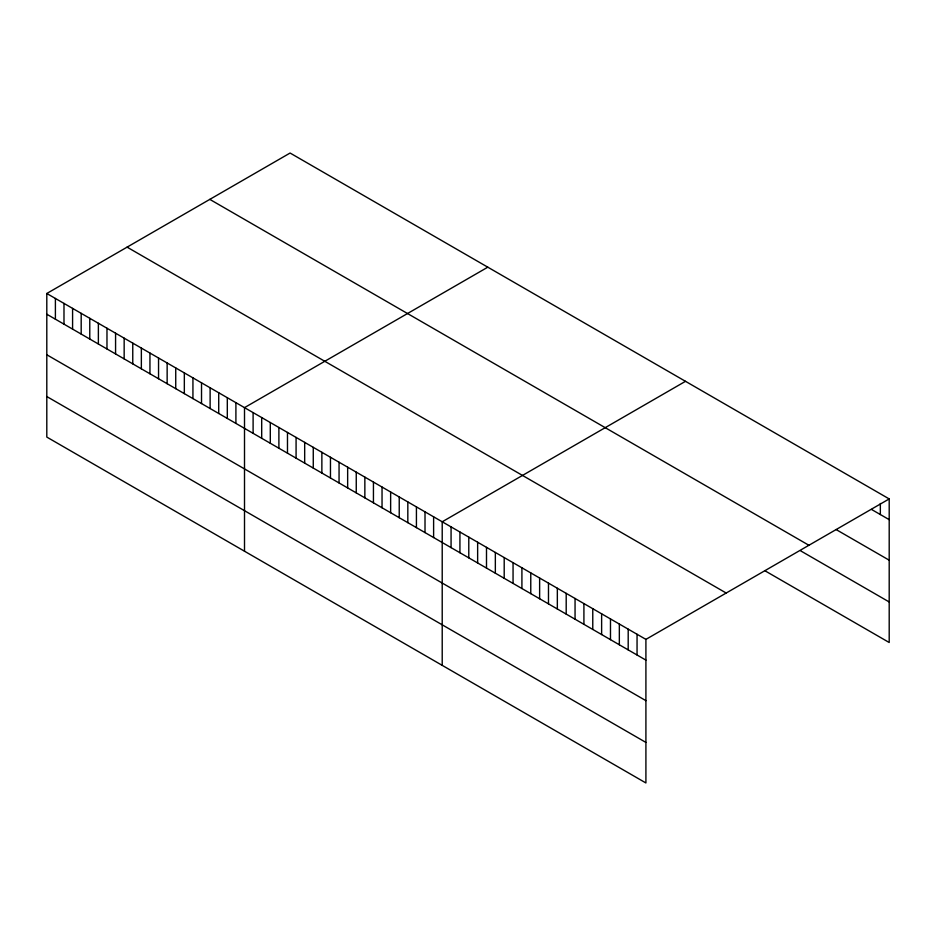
<?xml version="1.0" encoding="UTF-8"?>
<svg xmlns="http://www.w3.org/2000/svg" width="936" height="936" viewBox="0 0 936 936"><rect width="100%" height="100%" fill="white"/><g stroke="black" fill="none" stroke-linecap="round" stroke-linejoin="round"><path stroke-width="1.4" d="M46.8 293.494L645.91 639.382L645.91 782.964L46.8 437.077L46.8 293.494L290.09 153.036L889.2 498.923L889.2 642.505L765.215 570.925M487.796 267.181L244.507 407.64L244.507 551.222M685.503 381.315L442.213 521.785L442.213 665.367M645.91 639.382L889.2 498.923M871.486 509.43L889.2 519.655M836.059 529.519L889.2 560.196M209.804 199.38L808.915 545.279M800.631 550.836L889.2 601.965M127.085 247.139L726.196 593.038M46.8 314.227L645.91 660.114M46.8 354.767L645.91 700.654M46.8 396.536L645.91 742.423M880.343 503.486L880.343 514.543M637.053 634.269L637.053 655.001M628.196 629.156L628.196 649.888M619.34 624.043L619.34 644.775M610.483 618.93L610.483 639.662M601.626 613.817L601.626 634.549M592.769 608.704L592.769 629.437M583.912 603.591L583.912 624.324M575.055 598.478L575.055 619.211M566.198 593.365L566.198 614.098M557.341 588.253L557.341 608.985M548.484 583.14L548.484 603.872M539.627 578.027L539.627 598.759M530.77 572.914L530.77 593.646M521.914 567.801L521.914 588.533M513.057 562.688L513.057 583.42M504.2 557.575L504.2 578.308M495.343 552.462L495.343 573.195M486.498 547.349L486.498 568.082M477.641 542.236L477.641 562.969M468.784 537.124L468.784 557.856M459.927 532.011L459.927 552.743M451.07 526.898L451.07 547.63M433.614 516.824L433.614 537.545M425.014 511.863L425.014 532.584M416.426 506.891L416.426 527.623M407.827 501.93L407.827 522.662M399.227 496.969L399.227 517.702M390.64 492.008L390.64 512.741M382.04 487.048L382.04 507.768M373.441 482.087L373.441 502.807M364.853 477.114L364.853 497.847M356.253 472.154L356.253 492.886M347.654 467.193L347.654 487.925M339.054 462.232L339.054 482.953M330.466 457.271L330.466 477.992M321.867 452.31L321.867 473.031M313.267 447.338L313.267 468.07M304.68 442.377L304.68 463.109M296.08 437.416L296.08 458.149M287.481 432.455L287.481 453.176M278.893 427.495L278.893 448.215M270.293 422.534L270.293 443.255M261.694 417.561L261.694 438.294M253.106 412.6L253.106 433.333M235.907 402.679L235.907 423.4M227.308 397.718L227.308 418.439M218.72 392.757L218.72 413.478M210.12 387.785L210.12 408.517M201.521 382.824L201.521 403.556M192.933 377.863L192.933 398.596M184.334 372.902L184.334 393.623M175.734 367.942L175.734 388.662M167.146 362.981L167.146 383.701M158.547 358.008L158.547 378.741M149.947 353.047L149.947 373.78M141.359 348.087L141.359 368.819M132.76 343.126L132.76 363.847M124.16 338.165L124.16 358.886M115.573 333.193L115.573 353.925M106.973 328.232L106.973 348.964M98.374 323.271L98.374 344.003M89.774 318.31L89.774 339.043M81.186 313.349L81.186 334.07M72.587 308.389L72.587 329.109M63.987 303.416L63.987 324.149M55.399 298.455L55.399 319.188"/></g></svg>
